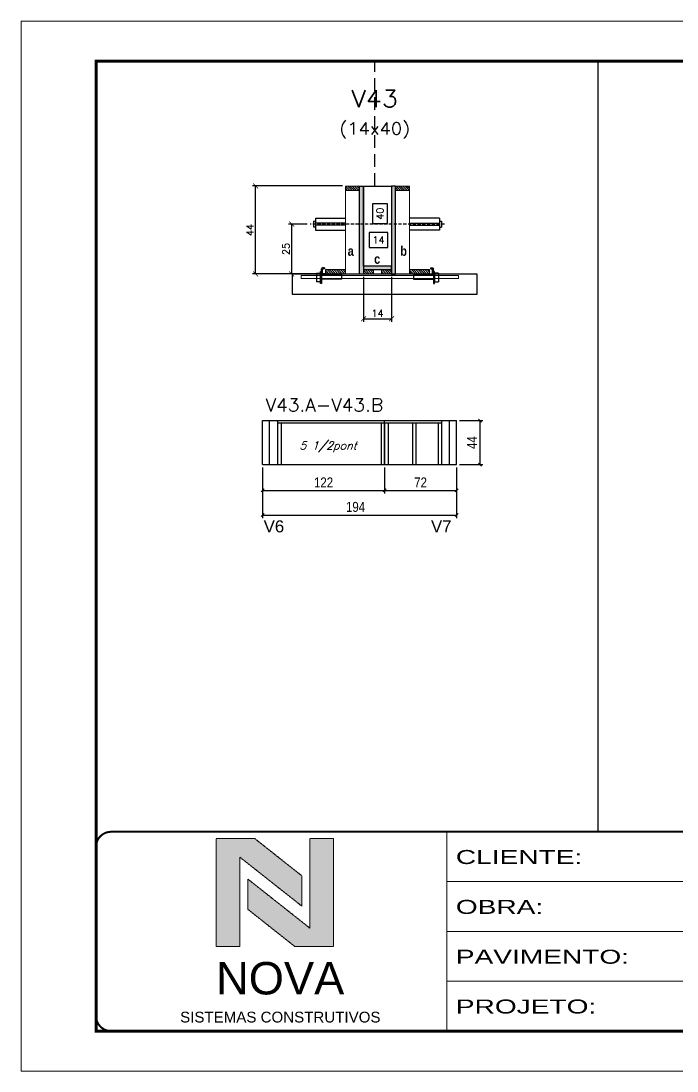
# Model space of a CAD drawing. Header units: millimetres. Extents: x 2921 to 9246, y 316 to 11751.
# Drawn here: x 4506 to 5162, y 2613 to 3663 of the extents above; entities that cross this region are included whole.
import ezdxf
from ezdxf.enums import TextEntityAlignment as Align

# ---------------------------------------------------------------- set-up
doc = ezdxf.new("R2010")
doc.units = ezdxf.units.MM
for name, pattern in [('CONTINUO', [0]), ('DASHED', [0.75, 0.5, -0.25]), ('HIDDEN', [9.525, 6.35, -3.175])]:
    doc.linetypes.add(name, pattern=pattern)
for name, color, linetype in [('1', 3, 'Continuous'), ('5', 5, 'Continuous'), ('8', 8, 'Continuous'), ('barrote', 251, 'Continuous'), ('COTA', 241, 'Continuous'), ('Cota Seção (2x)', 4, 'Continuous'), ('detalhes', 4, 'Continuous'), ('Hachura', 253, 'Continuous'), ('Painéis', 200, 'Continuous'), ('presilha', 1, 'Continuous'), ('SARR_2.2x7', 40, 'Continuous'), ('SARR_3.5x7', 81, 'Continuous'), ('TENSOR', 3, 'Continuous'), ('texto', 7, 'Continuous'), ('Texto de Titulo', 7, 'Continuous'), ('Texto Qtd Sarr', 242, 'Continuous')]:
    doc.layers.add(name, color=color, linetype=linetype)
for name, color, linetype, lineweight in [('CARIMBO-LEGENDA', 75, 'Continuous', 15), ('CONCRETO', 251, 'Continuous', 25), ('Folhas', 255, 'Continuous', 9), ('Madeira', 126, 'Continuous', 18), ('SARRAFO DE PRESSAO', 251, 'DASHED', 9), ('SCO-___-LAJ', 2, 'Continuous', 0), ('Texto Seção', 7, 'Continuous', 15)]:
    doc.layers.add(name, color=color, linetype=linetype, lineweight=lineweight)
doc.styles.add('arial', font='arial.ttf')
doc.styles.add('COTA TECNICA', font='techl___.ttf', dxfattribs={"height": 10})
doc.styles.add('REGUA-120', font='ROMANS.shx', dxfattribs={"height": 15})
doc.styles.add('Romans', font='romans.shx')
doc.styles.get("Standard").update_dxf_attribs({"font": 'arial.ttf'})
doc.styles.add('TECNICA', font='techb___.ttf', dxfattribs={"height": 10})
doc.styles.add('Tecnologia', font='')
doc.styles.get('Tecnologia').set_extended_font_data('Forgotten Futurist')
doc.dimstyles.new('Cota Seção (2x)', dxfattribs={"dimtxt": 7, "dimasz": 5, "dimexe": 3, "dimexo": 3, "dimgap": 2, "dimtad": 3, "dimdec": 1, "dimlfac": 0.5, "dimzin": 12, "dimdsep": 46, "dimtxsty": 'Romans', "dimblk": 'ARCHTICK', "dimcen": 0, "dimclrd": 4, "dimclre": 4, "dimclrt": 1, "dimadec": 1, "dimazin": 3, "dimtfac": 1, "dimtdec": 1, "dimtmove": 0, "dimatfit": 3, "dimldrblk": 'OBLIQUE', "dimfxl": 1, "dimtolj": 1, "dimtzin": 12, "dimarcsym": 0})
doc.dimstyles.new('Cota Seção interna', dxfattribs={"dimtxt": 7, "dimasz": 6, "dimexe": 0.18, "dimexo": 2, "dimgap": -4, "dimtad": 3, "dimdec": 1, "dimlfac": 0.5, "dimzin": 12, "dimdsep": 46, "dimtxsty": 'Romans', "dimblk": 'ARCHTICK', "dimcen": 0.09, "dimse1": 1, "dimse2": 1, "dimsd1": 1, "dimsd2": 1, "dimclrd": 180, "dimclre": 5, "dimclrt": 1, "dimadec": 0, "dimazin": 3, "dimtfac": 1, "dimtdec": 1, "dimtofl": 0, "dimtmove": 0, "dimatfit": 3, "dimldrblk": 'ARCHTICK', "dimfxl": 1, "dimtolj": 1, "dimtzin": 0, "dimarcsym": 0})
doc.dimstyles.new('PAINEL', dxfattribs={"dimtxt": 10, "dimasz": 3, "dimexe": 3, "dimexo": 3, "dimgap": 3, "dimtad": 1, "dimdec": 1, "dimzin": 12, "dimdsep": 46, "dimtxsty": 'COTA TECNICA', "dimblk1": 'OBLIQUE', "dimblk2": 'OBLIQUE', "dimsah": 1, "dimcen": 0.9, "dimclrd": 4, "dimclre": 4, "dimclrt": 240, "dimadec": 1, "dimazin": 3, "dimtfac": 1, "dimtdec": 1, "dimtmove": 0, "dimatfit": 3, "dimfxl": 1, "dimtolj": 1, "dimtzin": 12, "dimarcsym": 0})
pattern_1 = [(315, (27795.1673, -4819.5692), (1.12253202, 1.12253202), [])]

# ---------------------------------------------------------------- blocks, each defined once
blk = doc.blocks.new('A$C64660E27')
at = {"layer": 'COTA', "true_color": 0x1a1a1a}
h = blk.add_hatch(color=250, dxfattribs=at)
h.dxf.hatch_style = 1
h.paths.add_polyline_path([(185.4, -11.6), (142.4, -11.6), (142.4, -131.6), (168.8, -131.6), (168.8, -32.2), (237.7, -86.7), (237.7, -53)])
at = {"layer": 'COTA'}
h = blk.add_hatch(color=20, dxfattribs=at)
h.dxf.hatch_style = 1
h.paths.add_polyline_path([(273, -11.4), (246.6, -11.4), (246.6, -111.1), (177.7, -56.6), (177.7, -90.2), (230, -131.6), (273, -131.6)])
for p, q in [((142.4, -131.6), (142.4, -11.6)), ((142.4, -11.6), (185.4, -11.6)), ((185.4, -11.6), (237.7, -53)), ((273, -11.4), (246.6, -11.4)), ((246.6, -111.1), (246.6, -11.4)), ((273, -11.4), (273, -131.6)), ((168.8, -32.2), (237.7, -86.7)), ((168.8, -131.6), (168.8, -32.2)), ((246.6, -111.1), (177.7, -56.6)), ((177.7, -90.2), (177.7, -56.6)), ((237.7, -86.7), (237.7, -53)), ((230, -131.6), (177.7, -90.2)), ((142.4, -131.6), (168.8, -131.6)), ((273, -131.6), (230, -131.6))]:
    blk.add_line(p, q)
at = {"layer": 'CARIMBO-LEGENDA', "color": 7, "linetype": 'Continuous', "ltscale": 100, "style": 'arial'}
blk.add_text('NOVA', height=36, dxfattribs=at).set_placement((142.4, -184.8))
at = {"layer": 'CARIMBO-LEGENDA', "color": 7, "linetype": 'Continuous', "style": 'arial'}
blk.add_text('SISTEMAS CONSTRUTIVOS', height=12, dxfattribs=at).set_placement((102.5, -216))
blk = doc.blocks.new('9999999999')
at = {"color": 30, "linetype": 'CONTINUO'}
for p, q in [((98564.6, 34230.2), (98564.6, 34429.4)), ((98564.6, 34379.6), (99584, 34379.6)), ((98564.6, 34329.8), (99488, 34329.8)), ((98564.6, 34280), (99488, 34280))]:
    blk.add_line(p, q, dxfattribs=at)
at = {"color": 30, "linetype": 'CONTINUO', "const_width": 2}
blk.add_lwpolyline([(99584, 34230.2), (99584, 34414.4, 0.414214), (99569, 34429.4), (98229, 34429.4, 0.414214), (98214, 34414.4), (98214, 34245.2, 0.414214), (98229, 34230.2), (99584, 34230.2)], format="xyb", dxfattribs=at)
at = {"layer": 'Folhas'}
blk.add_lwpolyline([(98139, 34190.2), (99624, 34190.2), (99624, 35240.2), (98139, 35240.2)], close=True, dxfattribs=at)
at = {"layer": 'Folhas', "color": 30, "const_width": 3}
blk.add_lwpolyline([(98214, 34230.2), (99584, 34230.2), (99584, 35200.2), (98214, 35200.2)], close=True, dxfattribs=at)
at = {"xscale": 0.9, "yscale": 0.9, "zscale": 0.9}
blk.add_blockref('A$C64660E27', (98205.8, 34433.1), dxfattribs=at)
at = {"layer": 'Folhas', "color": 7, "style": 'Tecnologia', "width": 1.5}
for s, p in [('CLIENTE:', (98573.7, 34397.2)), ('OBRA:', (98573.7, 34347.3)), ('PAVIMENTO:', (98573.7, 34297.5)), ('PROJETO:', (98573.7, 34247.7))]:
    blk.add_text(s, height=14, dxfattribs=at).set_placement(p)
blk = doc.blocks.new('_Oblique')
at = {"layer": '1', "color": 0, "lineweight": -2}
blk.add_line((-0.5, -0.5), (0.5, 0.5), dxfattribs=at)
blk = doc.blocks.new('*D426')
at = {"layer": 'COTA', "color": 4, "linetype": 'ByBlock', "lineweight": -2, "transparency": 16777216}
for p, q in [((4747.6, 3216.5), (4747.6, 3190.6)), ((4869.6, 3216.5), (4869.6, 3190.6)), ((4747.6, 3193.6), (4869.6, 3193.6))]:
    blk.add_line(p, q, dxfattribs=at)
at = {"layer": 'Defpoints', "color": 0, "linetype": 'ByBlock', "transparency": 16777216}
for p in [(4747.6, 3219.5), (4869.6, 3219.5), (4869.6, 3193.6)]:
    blk.add_point(p, dxfattribs=at)
at = {"layer": 'COTA', "color": 4, "linetype": 'ByBlock', "lineweight": -2, "transparency": 16777216, "xscale": 3, "yscale": 3, "zscale": 3, "rotation": 180}
blk.add_blockref('_Oblique', (4747.6, 3193.6), dxfattribs=at)
at = {"layer": 'COTA', "color": 4, "linetype": 'ByBlock', "lineweight": -2, "transparency": 16777216, "xscale": 3, "yscale": 3, "zscale": 3}
blk.add_blockref('_Oblique', (4869.6, 3193.6), dxfattribs=at)
at = {"layer": 'COTA', "color": 240, "linetype": 'ByBlock', "transparency": 16777216, "insert": (4808.6, 3201.6), "char_height": 10, "attachment_point": 5, "style": 'COTA TECNICA'}
blk.add_mtext('\\A1;122', dxfattribs=at)
blk = doc.blocks.new('*D427')
at = {"layer": 'COTA', "color": 4, "linetype": 'ByBlock', "lineweight": -2, "transparency": 16777216}
for p, q in [((4869.6, 3216.5), (4869.6, 3190.6)), ((4941.6, 3216.5), (4941.6, 3190.6)), ((4869.6, 3193.6), (4941.6, 3193.6))]:
    blk.add_line(p, q, dxfattribs=at)
at = {"layer": 'Defpoints', "color": 0, "linetype": 'ByBlock', "transparency": 16777216}
for p in [(4869.6, 3219.5), (4941.6, 3219.5), (4941.6, 3193.6)]:
    blk.add_point(p, dxfattribs=at)
at = {"layer": 'COTA', "color": 4, "linetype": 'ByBlock', "lineweight": -2, "transparency": 16777216, "xscale": 3, "yscale": 3, "zscale": 3, "rotation": 180}
blk.add_blockref('_Oblique', (4869.6, 3193.6), dxfattribs=at)
at = {"layer": 'COTA', "color": 4, "linetype": 'ByBlock', "lineweight": -2, "transparency": 16777216, "xscale": 3, "yscale": 3, "zscale": 3}
blk.add_blockref('_Oblique', (4941.6, 3193.6), dxfattribs=at)
at = {"layer": 'COTA', "color": 240, "linetype": 'ByBlock', "transparency": 16777216, "insert": (4905.6, 3201.6), "char_height": 10, "attachment_point": 5, "style": 'COTA TECNICA'}
blk.add_mtext('\\A1;72', dxfattribs=at)
blk = doc.blocks.new('*D428')
at = {"layer": 'COTA', "color": 4, "linetype": 'ByBlock', "lineweight": -2, "transparency": 16777216}
for p, q in [((4747.6, 3216.5), (4747.6, 3166)), ((4941.6, 3216.5), (4941.6, 3166)), ((4747.6, 3169), (4941.6, 3169))]:
    blk.add_line(p, q, dxfattribs=at)
at = {"layer": 'Defpoints', "color": 0, "linetype": 'ByBlock', "transparency": 16777216}
for p in [(4747.6, 3219.5), (4941.6, 3219.5), (4941.6, 3169)]:
    blk.add_point(p, dxfattribs=at)
at = {"layer": 'COTA', "color": 4, "linetype": 'ByBlock', "lineweight": -2, "transparency": 16777216, "xscale": 3, "yscale": 3, "zscale": 3, "rotation": 180}
blk.add_blockref('_Oblique', (4747.6, 3169), dxfattribs=at)
at = {"layer": 'COTA', "color": 4, "linetype": 'ByBlock', "lineweight": -2, "transparency": 16777216, "xscale": 3, "yscale": 3, "zscale": 3}
blk.add_blockref('_Oblique', (4941.6, 3169), dxfattribs=at)
at = {"layer": 'COTA', "color": 240, "linetype": 'ByBlock', "transparency": 16777216, "insert": (4840.6, 3177.1), "char_height": 10, "attachment_point": 5, "style": 'COTA TECNICA'}
blk.add_mtext('\\A1;194', dxfattribs=at)
blk = doc.blocks.new('*D429')
at = {"layer": 'COTA', "color": 4, "lineweight": -2, "transparency": 16777216}
for p, q in [((4944.6, 3263.5), (4968, 3263.5)), ((4965, 3263.5), (4965, 3219.5)), ((4944.6, 3219.5), (4968, 3219.5))]:
    blk.add_line(p, q, dxfattribs=at)
at = {"layer": 'Defpoints', "color": 0, "transparency": 16777216}
for p in [(4941.6, 3263.5), (4941.6, 3219.5), (4965, 3219.5)]:
    blk.add_point(p, dxfattribs=at)
at = {"layer": 'COTA', "color": 4, "lineweight": -2, "transparency": 16777216, "xscale": 3, "yscale": 3, "zscale": 3}
for p, rotation in [((4965, 3263.5), 90), ((4965, 3219.5), 270)]:
    blk.add_blockref('_Oblique', p, dxfattribs=dict(at, rotation=rotation))
at = {"layer": 'COTA', "color": 240, "transparency": 16777216, "insert": (4957, 3241.5), "char_height": 10, "attachment_point": 5, "rotation": 90, "style": 'COTA TECNICA'}
blk.add_mtext('\\A1;44', dxfattribs=at)
blk = doc.blocks.new('titulo1')
at = {"layer": 'Defpoints', "color": 252, "linetype": 'HIDDEN', "ltscale": 2}
blk.add_line((0, 0), (0, 125), dxfattribs=at)
at = {"layer": 'Defpoints', "style": 'Romans', "oblique": 15}
blk.add_attdef('FOLHA', text='', height=10, dxfattribs=at).set_placement((0, 15.6), align=Align.MIDDLE_CENTER)
at = {"layer": 'Texto Qtd Sarr', "color": 3, "style": 'Romans', "oblique": 15}
for tag, height, p in [('TITULO', 17, (0, 71.4)), ('SEÇÃO', 12, (0, 41.5))]:
    blk.add_attdef(tag, text='', height=height, dxfattribs=at).set_placement(p, align=Align.MIDDLE_CENTER)
blk = doc.blocks.new('_ArchTick')
at = {"color": 0, "linetype": 'ByBlock', "const_width": 0.15}
blk.add_lwpolyline([(-0.5, -0.5), (0.5, 0.5)], dxfattribs=at)
blk = doc.blocks.new('*D430')
at = {"layer": 'COTA', "color": 4, "lineweight": -2, "transparency": 16777216}
for p, q in [((4827.5, 3498.1), (4737.6, 3498.1)), ((4740.6, 3410.1), (4740.6, 3498.1)), ((4811.9, 3410.1), (4737.6, 3410.1))]:
    blk.add_line(p, q, dxfattribs=at)
at = {"layer": 'Defpoints', "color": 0, "transparency": 16777216}
for p in [(4740.6, 3498.1), (4830.5, 3498.1), (4814.9, 3410.1)]:
    blk.add_point(p, dxfattribs=at)
at = {"layer": 'COTA', "color": 4, "lineweight": -2, "transparency": 16777216, "xscale": 5, "yscale": 5, "zscale": 5}
for p, rotation in [((4740.6, 3498.1), 90), ((4740.6, 3410.1), 270)]:
    blk.add_blockref('_ArchTick', p, dxfattribs=dict(at, rotation=rotation))
at = {"layer": 'COTA', "color": 1, "transparency": 16777216, "insert": (4735.1, 3454.1), "char_height": 7, "attachment_point": 5, "rotation": 90, "style": 'Romans'}
blk.add_mtext('\\A1;44', dxfattribs=at)
blk = doc.blocks.new('*D431')
at = {"layer": 'Cota Seção (2x)', "color": 180, "lineweight": -2, "transparency": 16777216}
for p, q in [((4872.5, 3480.1), (4857.5, 3480.1)), ((4857.5, 3480.1), (4857.5, 3460.7)), ((4872.5, 3460.7), (4872.5, 3480.1)), ((4857.5, 3460.7), (4872.5, 3460.7))]:
    blk.add_line(p, q, dxfattribs=at)
at = {"layer": 'Defpoints', "color": 0, "transparency": 16777216}
for p in [(4876.5, 3498.1), (4887.5, 3498.1), (4887.5, 3418.1)]:
    blk.add_point(p, dxfattribs=at)
at = {"layer": 'Cota Seção (2x)', "color": 1, "transparency": 16777216, "insert": (4865, 3470.4), "char_height": 7, "attachment_point": 5, "rotation": 90, "style": 'Romans'}
blk.add_mtext('\\A1;40', dxfattribs=at)
blk = doc.blocks.new('PRESILHA METÁLICA 1')
at = {"layer": 'presilha'}
for p, q in [((7.5, 10.6), (7.5, 19.9)), ((12, 21), (8.6, 21)), ((9, 11.6), (9, 18.9)), ((12, 19.5), (9.6, 19.5)), ((12, 21), (12, 19.5)), ((0, 13), (6, 13)), ((0, 13), (0, 0)), ((6, 0), (0, 0)), ((6, 15.5), (7.5, 15.5)), ((6, -2.5), (6, 15.5)), ((6, 13), (6, 0)), ((7.5, 15.5), (7.5, -2.5)), ((37.5, 4.1), (7.5, 4.1)), ((37.5, 11), (9.6, 11)), ((37.5, 11), (37.5, 4.1)), ((7.5, -2.5), (6, -2.5))]:
    blk.add_line(p, q, dxfattribs=at)
for centre, radius, start, end in [((8.6, 19.9), 1.14, 90, 180), ((9.6, 18.9), 0.57, 90, 180), ((9.6, 11.6), 0.57, 180, 270)]:
    blk.add_arc(centre, radius, start, end, dxfattribs=at)
blk = doc.blocks.new('*D432')
at = {"layer": 'COTA', "color": 4, "lineweight": -2, "transparency": 16777216}
for p, q in [((4848.5, 3407.1), (4848.5, 3362.3)), ((4876.5, 3407.1), (4876.5, 3362.3)), ((4848.5, 3365.3), (4876.5, 3365.3))]:
    blk.add_line(p, q, dxfattribs=at)
at = {"layer": 'Defpoints', "color": 0, "transparency": 16777216}
for p in [(4848.5, 3410.1), (4876.5, 3410.1), (4876.5, 3365.3)]:
    blk.add_point(p, dxfattribs=at)
at = {"layer": 'COTA', "color": 4, "lineweight": -2, "transparency": 16777216, "xscale": 5, "yscale": 5, "zscale": 5, "rotation": 180}
blk.add_blockref('_ArchTick', (4848.5, 3365.3), dxfattribs=at)
at = {"layer": 'COTA', "color": 4, "lineweight": -2, "transparency": 16777216, "xscale": 5, "yscale": 5, "zscale": 5}
blk.add_blockref('_ArchTick', (4876.5, 3365.3), dxfattribs=at)
at = {"layer": 'COTA', "color": 1, "transparency": 16777216, "insert": (4862.5, 3370.8), "char_height": 7, "attachment_point": 5, "style": 'Romans'}
blk.add_mtext('\\A1;14', dxfattribs=at)
blk = doc.blocks.new('*D1001')
at = {"layer": 'COTA', "color": 4, "lineweight": -2, "transparency": 16777216}
for p, q in [((4792.2, 3460), (4773.7, 3460)), ((4776.7, 3460), (4776.7, 3410.1)), ((4792.2, 3410.1), (4773.7, 3410.1))]:
    blk.add_line(p, q, dxfattribs=at)
at = {"layer": 'Defpoints', "color": 0, "transparency": 16777216}
for p in [(4795.2, 3460), (4776.7, 3410.1), (4795.2, 3410.1)]:
    blk.add_point(p, dxfattribs=at)
at = {"layer": 'COTA', "color": 4, "lineweight": -2, "transparency": 16777216, "xscale": 5, "yscale": 5, "zscale": 5}
for p, rotation in [((4776.7, 3460), 90), ((4776.7, 3410.1), 270)]:
    blk.add_blockref('_ArchTick', p, dxfattribs=dict(at, rotation=rotation))
at = {"layer": 'COTA', "color": 1, "transparency": 16777216, "insert": (4771.2, 3435.1), "char_height": 7, "attachment_point": 5, "rotation": 90, "style": 'Romans'}
blk.add_mtext('\\A1;25', dxfattribs=at)
blk = doc.blocks.new('*D433')
at = {"layer": 'Cota Seção (2x)', "color": 180, "lineweight": -2, "transparency": 16777216}
for p, q in [((4872.8, 3451.7), (4854.1, 3451.7)), ((4854.1, 3451.7), (4854.1, 3436.7)), ((4872.8, 3436.7), (4872.8, 3451.7)), ((4854.1, 3436.7), (4872.8, 3436.7))]:
    blk.add_line(p, q, dxfattribs=at)
at = {"layer": 'Defpoints', "color": 0, "transparency": 16777216}
for p in [(4876.5, 3432.7), (4848.5, 3410.1), (4876.5, 3410.1)]:
    blk.add_point(p, dxfattribs=at)
at = {"layer": 'Cota Seção (2x)', "color": 1, "transparency": 16777216, "insert": (4863.5, 3444.2), "char_height": 7, "attachment_point": 5, "style": 'Romans'}
blk.add_mtext('\\A1;14', dxfattribs=at)

msp = doc.modelspace()

# ---------------------------------------------------------------- hatches: boundary and pattern name
at = {"layer": 'Hachura'}
h = msp.add_hatch(dxfattribs=at)
h.set_pattern_fill('ANSI31', color=256, scale=0.5, angle=270, style=0)
h.set_pattern_definition([(315, (27805.1673, -4809.5692), (1.12253202, 1.12253202), [])])
h.paths.add_polyline_path([(4844.55, 3493.67), (4844.55, 3498.07), (4830.55, 3498.07), (4830.55, 3493.67)])
h = msp.add_hatch(color=256, dxfattribs=at)
h.dxf.hatch_style = 1
h.paths.add_polyline_path([(4848.55, 3498.07), (4844.55, 3498.07), (4844.55, 3410.07), (4848.55, 3410.07)])
h = msp.add_hatch(color=256, dxfattribs=at)
h.dxf.hatch_style = 1
h.paths.add_polyline_path([(4880.55, 3498.07), (4876.55, 3498.07), (4876.55, 3410.07), (4880.55, 3410.07)])
h = msp.add_hatch(dxfattribs=at)
h.set_pattern_fill('ANSI31', color=256, scale=0.5, angle=270, style=0)
h.set_pattern_definition([(315, (27795.1673, -4809.5692), (1.12253202, 1.12253202), [])])
h.paths.add_polyline_path([(4880.55, 3493.67), (4880.55, 3498.07), (4894.55, 3498.07), (4894.55, 3493.67)])
h = msp.add_hatch(dxfattribs=at)
h.set_pattern_fill('ANSI31', color=256, scale=0.5, angle=270, style=0)
h.set_pattern_definition([(315, (27805.1673, -4819.5692), (1.12253202, 1.12253202), [])])
h.paths.add_polyline_path([(4810.55, 3410.07), (4810.55, 3414.47), (4830.55, 3414.47), (4830.55, 3410.07)])
h = msp.add_hatch(color=256, dxfattribs=at)
h.dxf.hatch_style = 1
h.paths.add_polyline_path([(4876.55, 3414.47), (4876.55, 3418.07), (4848.55, 3418.07), (4848.55, 3414.47)])
h = msp.add_hatch(dxfattribs=at)
h.set_pattern_fill('ANSI31', color=256, scale=0.5, angle=270, style=0)
h.set_pattern_definition([(315, (27805.1673, -4819.5692), (1.12253202, 1.12253202), [])])
h.paths.add_polyline_path([(4848.55, 3410.07), (4848.55, 3414.47), (4858.55, 3414.47), (4858.55, 3410.07)])
h = msp.add_hatch(dxfattribs=at)
h.set_pattern_fill('ANSI31', color=256, scale=0.5, angle=270, style=0)
h.set_pattern_definition(pattern_1)
h.paths.add_polyline_path([(4876.55, 3410.07), (4876.55, 3414.47), (4866.55, 3414.47), (4866.55, 3410.07)])
h = msp.add_hatch(dxfattribs=at)
h.set_pattern_fill('ANSI31', color=256, scale=0.5, angle=270, style=0)
h.set_pattern_definition(pattern_1)
h.paths.add_polyline_path([(4914.55, 3410.07), (4914.55, 3414.47), (4894.55, 3414.47), (4894.55, 3410.07)])

# ---------------------------------------------------------------- linework, layer by layer
at = {"ltscale": 3}
for p, q in [((4800.55, 3466.04), (4800.55, 3454.04)), ((4800.55, 3466.04), (4830.55, 3466.04)), ((4924.55, 3466.04), (4894.55, 3466.04)), ((4924.55, 3466.04), (4924.55, 3454.04)), ((4798.55, 3463.04), (4798.55, 3457.04)), ((4798.55, 3463.04), (4800.55, 3463.04)), ((4800.55, 3457.04), (4798.55, 3457.04)), ((4830.55, 3461.04), (4800.55, 3461.04)), ((4830.55, 3459.04), (4800.55, 3459.04)), ((4894.55, 3461.04), (4924.55, 3461.04)), ((4894.55, 3459.04), (4924.55, 3459.04)), ((4924.55, 3463.04), (4926.55, 3463.04)), ((4924.55, 3457.04), (4926.55, 3457.04)), ((4926.55, 3463.04), (4926.55, 3457.04)), ((4800.55, 3454.04), (4830.55, 3454.04)), ((4924.55, 3454.04), (4894.55, 3454.04))]:
    msp.add_line(p, q, dxfattribs=at)
at = {"layer": '8', "linetype": 'ByBlock'}
msp.add_line((5082.8, 3623.07), (5082.8, 2852.32), dxfattribs=at)
at = {"layer": 'barrote'}
msp.add_lwpolyline([(4777.09, 3390.07), (4962.27, 3390.07), (4962.27, 3410.07), (4777.09, 3410.07)], close=True, dxfattribs=at)
at = {"layer": 'CONCRETO'}
msp.add_lwpolyline([(4848.55, 3498.07), (4848.55, 3498.07), (4876.55, 3498.07), (4876.55, 3498.07), (4876.55, 3498.07), (4876.55, 3418.07), (4848.55, 3418.07), (4848.55, 3498.07)], close=True, dxfattribs=at)
at = {"layer": 'Madeira'}
for points in [[(4844.55, 3493.67), (4844.55, 3498.07), (4830.55, 3498.07), (4830.55, 3493.67)], [(4844.55, 3498.07), (4830.55, 3498.07), (4830.55, 3410.07), (4844.55, 3410.07)], [(4880.55, 3493.67), (4880.55, 3498.07), (4894.55, 3498.07), (4894.55, 3493.67)], [(4880.55, 3498.07), (4894.55, 3498.07), (4894.55, 3410.07), (4880.55, 3410.07)], [(4810.55, 3410.07), (4810.55, 3414.47), (4830.55, 3414.47), (4830.55, 3410.07)], [(4848.55, 3410.07), (4848.55, 3414.47), (4858.55, 3414.47), (4858.55, 3410.07)], [(4876.55, 3410.07), (4876.55, 3414.47), (4866.55, 3414.47), (4866.55, 3410.07)], [(4914.55, 3410.07), (4914.55, 3414.47), (4894.55, 3414.47), (4894.55, 3410.07)]]:
    msp.add_lwpolyline(points, close=True, dxfattribs=at)
at = {"layer": 'Painéis', "linetype": 'ByBlock'}
for p, q in [((4747.62, 3263.52), (4941.62, 3263.52)), ((4747.62, 3219.52), (4747.62, 3263.52)), ((4869.62, 3219.52), (4869.62, 3263.52)), ((4941.62, 3219.52), (4941.62, 3263.52)), ((4747.62, 3219.52), (4941.62, 3219.52))]:
    msp.add_line(p, q, dxfattribs=at)
at = {"layer": 'Painéis'}
for points in [[(4844.55, 3498.07), (4848.55, 3498.07), (4848.55, 3410.07), (4844.55, 3410.07)], [(4880.55, 3498.07), (4876.55, 3498.07), (4876.55, 3410.07), (4880.55, 3410.07)], [(4876.55, 3414.47), (4876.55, 3418.07), (4848.55, 3418.07), (4848.55, 3414.47)]]:
    msp.add_lwpolyline(points, close=True, dxfattribs=at)
at = {"layer": 'SARR_2.2x7', "linetype": 'Continuous'}
for p, q in [((4754.62, 3219.52), (4754.62, 3263.52)), ((4762.62, 3261.32), (4869.62, 3261.32)), ((4869.62, 3261.32), (4926.62, 3261.32)), ((4934.62, 3219.52), (4934.62, 3263.52))]:
    msp.add_line(p, q, dxfattribs=at)
at = {"layer": 'SARR_3.5x7'}
for p, q in [((4762.62, 3263.52), (4762.62, 3219.52)), ((4766.12, 3261.32), (4766.12, 3219.52)), ((4866.12, 3261.32), (4866.12, 3219.52)), ((4869.62, 3261.32), (4869.62, 3219.52)), ((4873.12, 3261.32), (4873.12, 3219.52)), ((4897.37, 3261.32), (4897.37, 3219.52)), ((4900.87, 3261.32), (4900.87, 3219.52)), ((4923.12, 3261.32), (4923.12, 3219.52)), ((4926.62, 3263.52), (4926.62, 3219.52))]:
    msp.add_line(p, q, dxfattribs=at)
at = {"layer": 'SCO-___-LAJ', "color": 1}
msp.add_lwpolyline([(4786.09, 3408.74), (4943.4, 3408.74), (4943.4, 3405.54), (4786.09, 3405.54)], close=True, dxfattribs=at)
at = {"layer": 'TENSOR', "linetype": 'HIDDEN', "ltscale": 0.5}
msp.add_line((4929.55, 3460.04), (4795.24, 3460.04), dxfattribs=at)

# ---------------------------------------------------------------- block references
at = {"layer": 'presilha', "yscale": 0.6666666666666666, "zscale": 0.6666666666666666}
for p, xscale in [((4801.68, 3402.11), 0.6666666666666666), ((4923.41, 3402.11), -0.6666666666666666)]:
    msp.add_blockref('PRESILHA METÁLICA 1', p, dxfattribs=dict(at, xscale=xscale))
at = {"layer": 'SARRAFO DE PRESSAO', "color": 6, "linetype": 'ByBlock'}
msp.add_blockref('9999999999', (-93632.85, -31577.13), dxfattribs=at)
at = {"layer": 'Texto Seção'}
ref = msp.add_blockref('titulo1', (4859.75, 3498.07), dxfattribs=at)
ref.add_attrib('TITULO', 'V43', dxfattribs={"layer": 'Texto de Titulo', "color": 7, "height": 17, "style": 'Romans', "width": 1.1}).set_placement((4859.75, 3585.57), align=Align.MIDDLE_CENTER)
ref.add_attrib('SEÇÃO', '(14x40)', dxfattribs={"layer": 'Texto de Titulo', "color": 7, "height": 12, "style": 'Romans', "width": 1.1}).set_placement((4859.75, 3555.57), align=Align.MIDDLE_CENTER)

# ---------------------------------------------------------------- texts
at = {"layer": '5', "linetype": 'Continuous'}
for s, p in [('V6', (4748.72, 3151.73)), ('V7', (4916.06, 3151.73))]:
    msp.add_text(s, height=12, rotation=0.00004, dxfattribs=at).set_placement(p)
at = {"layer": 'detalhes', "style": 'TECNICA'}
for s, p in [('a', (4832.72, 3428.28)), ('b', (4885.26, 3428.26)), ('c', (4859.15, 3420.31))]:
    msp.add_text(s, height=9.6, dxfattribs=at).set_placement(p)
at = {"layer": 'texto', "color": 2, "insert": (4813.07, 3237.22), "char_height": 8, "attachment_point": 5, "style": 'Romans'}
msp.add_mtext('{\\Q19;\\C256;5 1/2pont}', dxfattribs=at)
at = {"layer": 'Texto Seção', "style": 'REGUA-120', "width": 1.05}
msp.add_text('V43.A-V43.B', height=13, dxfattribs=at).set_placement((4750.62, 3272.71))

# ---------------------------------------------------------------- dimensions: what is measured, and where the dimension line sits
at = {"layer": 'COTA'}
for base, p1, p2, dimstyle, picture, middle in [((4740.57, 3498.07), (4814.95, 3410.07), (4830.55, 3498.07), 'Cota Seção (2x)', '*D430', (4735.07, 3454.07)), ((4776.69, 3410.07), (4795.24, 3460.04), (4795.24, 3410.07), 'Cota Seção (2x)', '*D1001', (4771.19, 3435.06)), ((4965.03, 3219.52), (4941.62, 3263.52), (4941.62, 3219.52), 'PAINEL', '*D429', (4956.95, 3241.52))]:
    dim = msp.add_linear_dim(base=base, p1=p1, p2=p2, angle=90, dimstyle=dimstyle, dxfattribs=at)
    dim.commit()
    dim.dimension.update_dxf_attribs({"geometry": picture, "text_midpoint": middle})
dim = msp.add_linear_dim(base=(4876.55, 3365.35), p1=(4848.55, 3410.07), p2=(4876.55, 3410.07), dimstyle='Cota Seção (2x)', dxfattribs=at)
dim.commit()
dim.dimension.update_dxf_attribs({"geometry": '*D432', "text_midpoint": (4862.55, 3370.85)})
at = {"layer": 'COTA', "linetype": 'ByBlock'}
dim = msp.add_linear_dim(base=(4869.62, 3193.56), p1=(4747.62, 3219.52), p2=(4869.62, 3219.52), dimstyle='PAINEL', dxfattribs=at)
dim.commit()
dim.dimension.update_dxf_attribs({"geometry": '*D426', "text_midpoint": (4808.62, 3201.62)})
dim = msp.add_linear_dim(base=(4941.62, 3169.02), p1=(4747.62, 3219.52), p2=(4941.62, 3219.52), dimstyle='PAINEL', dxfattribs=at)
dim.commit()
dim.dimension.update_dxf_attribs({"geometry": '*D428', "text_midpoint": (4840.62, 3169.02), "dimtype": 160})
dim = msp.add_linear_dim(base=(4941.62, 3193.56), p1=(4869.62, 3219.52), p2=(4941.62, 3219.52), dimstyle='PAINEL', override={"dimtmove": 1}, dxfattribs=at)
dim.commit()
dim.dimension.update_dxf_attribs({"geometry": '*D427', "text_midpoint": (4905.62, 3201.64)})
at = {"layer": 'Cota Seção (2x)'}
dim = msp.add_linear_dim(base=(4876.55, 3498.07), p1=(4887.55, 3418.07), p2=(4887.55, 3498.07), angle=90, dimstyle='Cota Seção interna', dxfattribs=at)
dim.commit()
dim.dimension.update_dxf_attribs({"geometry": '*D431', "text_midpoint": (4876.55, 3470.39), "dimtype": 160})
dim = msp.add_linear_dim(base=(4876.55, 3432.66), p1=(4848.55, 3410.07), p2=(4876.55, 3410.07), dimstyle='Cota Seção interna', dxfattribs=at)
dim.commit()
dim.dimension.update_dxf_attribs({"geometry": '*D433', "text_midpoint": (4863.48, 3432.66), "dimtype": 160})

doc.saveas('drawing.dxf')
